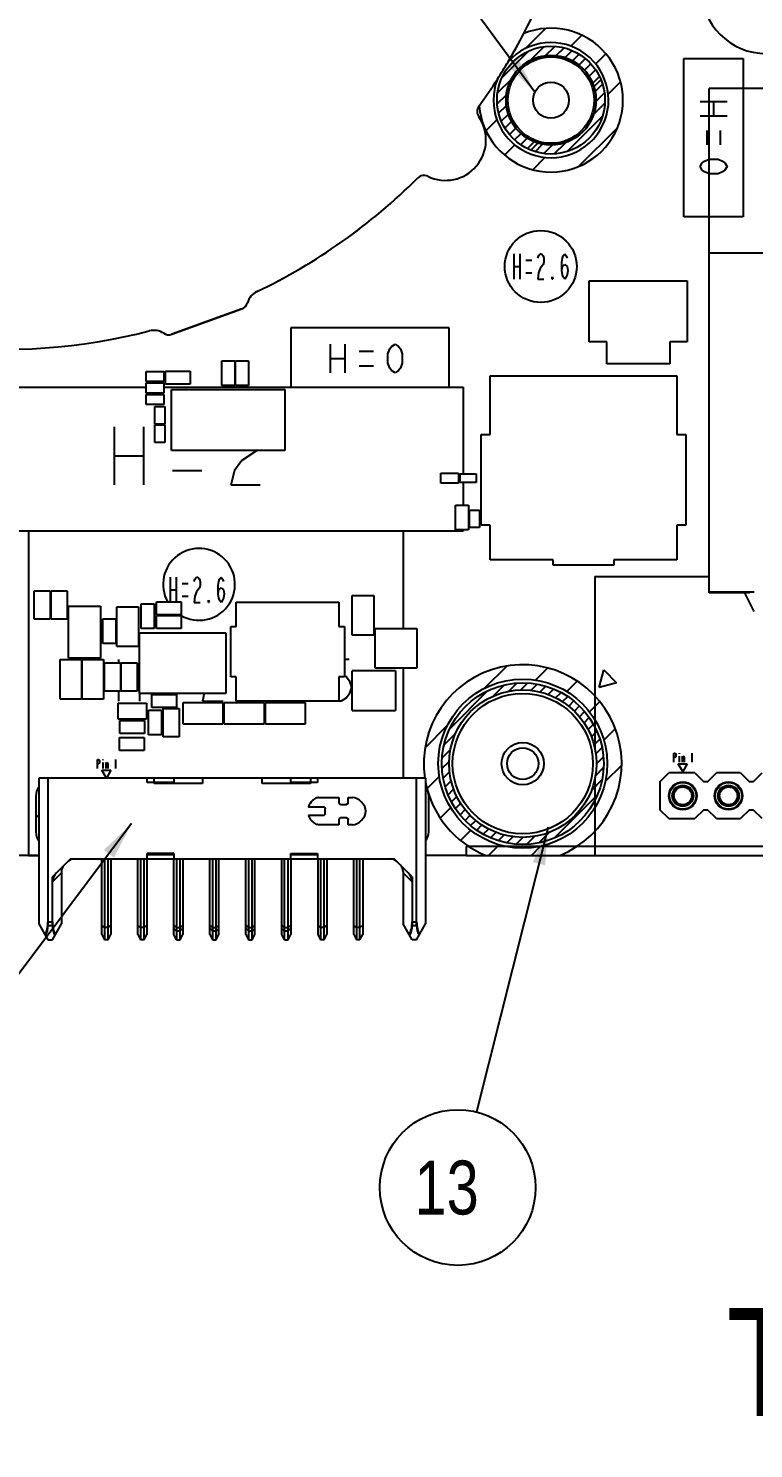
# Model space of a CAD drawing. Header units: millimetres. Extents: x 0 to 841, y 0 to 594.
# Drawn here: x 355.2 to 395.5, y 329 to 408 of the extents above; entities that cross this region are included whole.
import ezdxf

# ---------------------------------------------------------------- set-up
doc = ezdxf.new("R2010")
doc.units = ezdxf.units.MM
doc.header["$LTSCALE"] = 46.255
doc.layers.get('0').update_dxf_attribs({"linetype": 'CONTINUOUS'})
doc.layers.add('ASSEM_MEM', color=7, linetype='CONTINUOUS')
doc.layers.add('DETAIL', color=7, linetype='CONTINUOUS')
doc.styles.get("Standard").update_dxf_attribs({"font": 'txt', "width": 0.8})
doc.dimstyles.get("Standard").update_dxf_attribs({"dimtxt": 3, "dimasz": 2.1, "dimexe": 2, "dimexo": 1, "dimtad": 1, "dimzin": 0, "dimdsep": 46, "dimtxsty": 'STANDARD', "dimblk": '_FILLED', "dimblk1": '_FILLED', "dimblk2": '_FILLED', "dimcen": 0.09, "dimazin": 0, "dimtol": 1, "dimtp": 0.01, "dimtm": 0.01, "dimtfac": 1, "dimtofl": 0, "dimtmove": 0, "dimatfit": 3, "dimldrblk": '_FILLED', "dimfxl": 1, "dimtolj": 1, "dimtzin": 0, "dimarcsym": 0})

# ---------------------------------------------------------------- blocks, each defined once
blk = doc.blocks.new('_FILLED')
at = {"color": 0, "linetype": 'BYBLOCK'}
blk.add_solid([(0, 0), (-1, 0.167), (-1, -0.167)], dxfattribs=at)
blk = doc.blocks.new('BALLOON_BL15', base_point=(379.06, 343.498))
at = {"layer": 'DETAIL', "color": 2, "linetype": 'CONTINUOUS'}
blk.add_circle((379.06, 343.498), 4.33, dxfattribs=at)
at = {"layer": 'DETAIL', "color": 2, "linetype": 'CONTINUOUS', "insert": (376.66, 344.998), "char_height": 3, "width": 4.8, "attachment_point": 1, "line_spacing_factor": 0.9}
blk.add_mtext('13', dxfattribs=at)

msp = doc.modelspace()

# ---------------------------------------------------------------- linework, layer by layer
at = {"layer": 'ASSEM_MEM', "color": 2, "linetype": 'CONTINUOUS'}
for p, q in [((382.827, 406.839), (383.948, 407.961)), ((385.344, 406.978), (385.955, 407.589)), ((383.084, 406.183), (383.845, 406.945)), ((383.942, 406.448), (384.459, 406.964)), ((384.539, 406.449), (384.972, 406.883)), ((381.514, 405.208), (383.011, 406.705)), ((385.028, 406.343), (385.418, 406.734)), ((385.443, 406.164), (385.811, 406.532)), ((385.799, 405.925), (386.158, 406.284)), ((386.105, 405.637), (386.463, 405.994)), ((386.733, 405.987), (387.301, 406.556)), ((386.363, 405.3), (386.725, 405.662)), ((386.563, 404.905), (386.944, 405.286)), ((381.274, 404.374), (382.047, 405.146)), ((386.633, 404.707), (387.026, 405.101)), ((386.696, 404.444), (387.113, 404.86)), ((387.43, 404.306), (388.115, 404.991)), ((381.255, 403.76), (381.768, 404.273)), ((381.336, 403.247), (381.767, 403.678)), ((386.608, 403.166), (387.242, 403.801)), ((386.742, 403.895), (387.22, 404.373)), ((380.63, 402.264), (381.241, 402.875)), ((381.485, 402.801), (381.877, 403.193)), ((385.146, 401.11), (387.109, 403.073)), ((381.687, 402.408), (382.057, 402.778)), ((381.934, 402.061), (382.291, 402.418)), ((382.224, 401.756), (382.581, 402.112)), ((385.779, 400.277), (387.942, 402.439)), ((381.663, 400.918), (382.231, 401.486)), ((382.556, 401.494), (382.922, 401.859)), ((382.933, 401.275), (383.315, 401.657)), ((383.118, 401.192), (383.513, 401.587)), ((383.359, 401.106), (383.772, 401.519)), ((383.846, 400.999), (384.325, 401.478)), ((384.418, 400.977), (385.047, 401.606)), ((383.228, 400.104), (383.913, 400.789)), ((380.555, 371.265), (381.789, 372.5)), ((383.386, 371.718), (384.063, 372.394)), ((381.025, 370.822), (381.657, 371.455)), ((381.881, 371.084), (382.357, 371.56)), ((382.555, 371.163), (382.955, 371.563)), ((383.127, 371.141), (383.485, 371.499)), ((383.632, 371.051), (383.965, 371.384)), ((384.087, 370.912), (384.403, 371.228)), ((385.129, 371.082), (385.708, 371.661)), ((378.615, 369.007), (380.742, 371.134)), ((384.503, 370.733), (384.806, 371.036)), ((384.885, 370.52), (385.178, 370.813)), ((385.234, 370.274), (385.52, 370.56)), ((386.385, 369.96), (386.955, 370.529)), ((385.545, 369.991), (385.833, 370.279)), ((385.829, 369.68), (386.119, 369.97)), ((377.249, 367.96), (378.483, 369.194)), ((386.085, 369.341), (386.377, 369.633)), ((386.309, 368.971), (386.605, 369.267)), ((386.491, 368.558), (386.802, 368.87)), ((387.19, 368.385), (387.822, 369.017)), ((378.294, 368.092), (378.942, 368.74)), ((386.635, 368.107), (386.965, 368.437)), ((378.189, 367.392), (378.657, 367.86)), ((386.732, 367.61), (387.088, 367.965)), ((386.768, 367.051), (387.162, 367.445)), ((378.186, 366.794), (378.587, 367.195)), ((378.25, 366.264), (378.61, 366.624)), ((386.714, 366.402), (387.172, 366.861)), ((387.274, 366.09), (388.177, 366.993)), ((377.355, 365.686), (378.031, 366.363)), ((378.365, 365.784), (378.697, 366.116)), ((386.491, 365.584), (387.088, 366.182)), ((378.521, 365.346), (378.832, 365.657)), ((378.713, 364.943), (379.012, 365.242)), ((384.427, 362.926), (386.823, 365.322)), ((355.602, 364.053), (355.777, 364.228)), ((378.088, 364.041), (378.667, 364.62)), ((378.936, 364.571), (379.231, 364.866)), ((379.189, 364.229), (379.48, 364.52)), ((379.47, 363.915), (379.757, 364.202)), ((379.22, 362.794), (379.789, 363.364)), ((379.779, 363.63), (380.064, 363.915)), ((380.116, 363.372), (380.409, 363.666)), ((380.482, 363.144), (380.784, 363.446)), ((380.776, 361.972), (381.363, 362.559)), ((380.879, 362.946), (381.192, 363.259)), ((381.312, 362.784), (381.638, 363.11)), ((381.784, 362.661), (382.131, 363.009)), ((382.304, 362.587), (382.683, 362.966)), ((382.888, 362.577), (383.344, 363.033)), ((383.567, 362.661), (384.166, 363.26)), ((383.155, 361.972), (383.658, 362.475))]:
    msp.add_line(p, q, dxfattribs=at)
at = {"layer": 'ASSEM_MEM', "color": 4, "linetype": 'CONTINUOUS'}
for p, q in [((391.637, 397.482), (391.637, 406.282)), ((391.637, 406.282), (394.937, 406.282)), ((394.937, 406.282), (394.937, 397.482)), ((393.037, 376.572), (393.037, 404.622)), ((421.411, 404.622), (393.037, 404.622)), ((394.937, 397.482), (391.637, 397.482)), ((393.037, 395.482), (396.022, 395.482)), ((369.777, 391.302), (369.777, 388.002)), ((378.577, 391.302), (369.777, 391.302)), ((378.577, 388.002), (378.577, 391.302)), ((349.367, 388.002), (361.746, 388.002)), ((362.724, 388.002), (379.367, 388.002)), ((379.367, 388.002), (379.367, 383.188)), ((379.367, 382.705), (379.367, 381.448)), ((379.367, 380.002), (353.018, 380.002)), ((355.202, 380.002), (355.202, 361.968)), ((376.027, 380.002), (376.027, 374.585)), ((379.367, 380.077), (379.367, 380.002)), ((386.677, 377.472), (393.037, 377.472)), ((386.677, 377.472), (386.677, 367.957)), ((395.537, 376.612), (393.037, 376.612)), ((395.282, 376.572), (393.037, 376.572)), ((395.537, 375.532), (395.017, 376.572)), ((376.027, 372.385), (376.027, 366.272)), ((386.92, 371.314), (387.179, 372.28)), ((387.179, 372.28), (387.886, 371.573)), ((387.886, 371.573), (386.92, 371.314)), ((359.527, 366.272), (359.277, 366.705)), ((359.277, 366.705), (359.777, 366.705)), ((359.777, 366.705), (359.527, 366.272)), ((391.327, 367.06), (391.827, 367.06)), ((391.577, 366.627), (391.327, 367.06)), ((391.827, 367.06), (391.577, 366.627)), ((386.677, 366.187), (386.677, 361.972)), ((355.602, 365.272), (355.602, 363.272)), ((377.452, 363.272), (377.452, 365.272)), ((355.202, 361.968), (355.777, 361.968)), ((400.677, 362.472), (379.527, 362.472)), ((379.527, 362.472), (379.527, 361.972)), ((379.527, 361.972), (455.677, 361.972))]:
    msp.add_line(p, q, dxfattribs=at)
at = {"layer": 'ASSEM_MEM', "color": 40, "linetype": 'CONTINUOUS'}
for p, q in [((394.037, 403.882), (392.537, 403.882)), ((393.287, 403.882), (393.287, 403.082)), ((394.037, 403.082), (392.537, 403.082)), ((392.912, 402.282), (392.912, 401.482)), ((393.662, 402.282), (393.662, 401.482)), ((392.537, 400.282), (392.662, 400.482)), ((392.662, 400.482), (392.787, 400.582)), ((392.787, 400.582), (393.037, 400.682)), ((393.037, 400.682), (393.537, 400.682)), ((393.537, 400.682), (393.787, 400.582)), ((393.787, 400.582), (393.912, 400.482)), ((393.912, 400.482), (394.037, 400.282)), ((392.662, 400.082), (392.537, 400.282)), ((392.787, 399.982), (392.662, 400.082)), ((393.037, 399.882), (392.787, 399.982)), ((393.537, 399.882), (393.037, 399.882)), ((393.787, 399.982), (393.537, 399.882)), ((393.912, 400.082), (393.787, 399.982)), ((394.037, 400.282), (393.912, 400.082)), ((382.18, 395.423), (382.18, 394.023)), ((382.513, 395.423), (382.513, 394.023)), ((382.847, 395.073), (383.18, 395.073)), ((383.513, 395.19), (383.555, 395.306)), ((383.555, 395.306), (383.638, 395.423)), ((383.638, 395.423), (383.722, 395.423)), ((383.722, 395.423), (383.805, 395.306)), ((383.805, 395.306), (383.847, 395.19)), ((383.847, 394.956), (383.805, 394.84)), ((383.847, 395.19), (383.847, 394.956)), ((384.847, 394.956), (384.888, 395.19)), ((384.847, 394.49), (384.847, 394.956)), ((384.888, 395.19), (384.93, 395.306)), ((384.93, 395.306), (385.013, 395.423)), ((385.013, 395.423), (385.097, 395.306)), ((385.097, 395.306), (385.138, 395.19)), ((382.18, 394.723), (382.513, 394.723)), ((382.847, 394.373), (383.18, 394.373)), ((383.555, 394.373), (383.513, 394.023)), ((383.638, 394.606), (383.555, 394.373)), ((383.805, 394.84), (383.638, 394.606)), ((384.305, 394.023), (384.305, 394.14)), ((384.305, 394.14), (384.347, 394.023)), ((384.847, 394.49), (384.888, 394.723)), ((384.888, 394.256), (384.847, 394.49)), ((384.888, 394.723), (385.013, 394.84)), ((384.93, 394.14), (384.888, 394.256)), ((385.013, 394.023), (384.93, 394.14)), ((385.013, 394.84), (385.138, 394.723)), ((385.097, 394.14), (385.013, 394.023)), ((385.138, 394.256), (385.097, 394.14)), ((385.138, 394.723), (385.18, 394.49)), ((385.18, 394.49), (385.138, 394.256)), ((383.513, 394.023), (383.847, 394.023)), ((384.347, 394.023), (384.305, 394.023)), ((371.977, 390.402), (371.977, 388.802)), ((372.777, 390.402), (372.777, 388.802)), ((375.277, 390.135), (375.377, 390.268)), ((375.377, 390.268), (375.577, 390.402)), ((375.577, 390.402), (375.777, 390.268)), ((375.777, 390.268), (375.877, 390.135)), ((371.977, 389.602), (372.777, 389.602)), ((373.577, 390.002), (374.377, 390.002)), ((375.177, 389.868), (375.277, 390.135)), ((375.177, 389.335), (375.177, 389.868)), ((375.877, 390.135), (375.977, 389.868)), ((375.977, 389.868), (375.977, 389.335)), ((373.577, 389.202), (374.377, 389.202)), ((375.277, 389.068), (375.177, 389.335)), ((375.377, 388.935), (375.277, 389.068)), ((375.577, 388.802), (375.377, 388.935)), ((375.777, 388.935), (375.577, 388.802)), ((375.877, 389.068), (375.777, 388.935)), ((375.977, 389.335), (375.877, 389.068)), ((359.967, 385.812), (359.967, 382.572)), ((361.587, 385.812), (361.587, 382.572)), ((359.967, 384.192), (361.587, 384.192)), ((367.055, 383.922), (366.65, 383.382)), ((367.865, 384.462), (367.055, 383.922)), ((363.207, 383.382), (364.827, 383.382)), ((366.65, 383.382), (366.447, 382.572)), ((366.447, 382.572), (368.067, 382.572)), ((363.072, 377.442), (363.072, 376.042)), ((363.405, 377.442), (363.405, 376.042)), ((363.738, 377.092), (364.072, 377.092)), ((364.405, 377.208), (364.447, 377.325)), ((364.447, 377.325), (364.53, 377.442)), ((364.53, 377.442), (364.613, 377.442)), ((364.697, 376.858), (364.53, 376.625)), ((364.613, 377.442), (364.697, 377.325)), ((364.697, 377.325), (364.738, 377.208)), ((364.738, 376.975), (364.697, 376.858)), ((364.738, 377.208), (364.738, 376.975)), ((365.738, 376.975), (365.78, 377.208)), ((365.738, 376.508), (365.738, 376.975)), ((365.78, 377.208), (365.822, 377.325)), ((365.78, 376.742), (365.905, 376.858)), ((365.822, 377.325), (365.905, 377.442)), ((365.905, 377.442), (365.988, 377.325)), ((365.905, 376.858), (366.03, 376.742)), ((365.988, 377.325), (366.03, 377.208)), ((363.072, 376.742), (363.405, 376.742)), ((363.738, 376.392), (364.072, 376.392)), ((364.447, 376.392), (364.405, 376.042)), ((364.405, 376.042), (364.738, 376.042)), ((364.53, 376.625), (364.447, 376.392)), ((365.197, 376.158), (365.238, 376.042)), ((365.197, 376.042), (365.197, 376.158)), ((365.238, 376.042), (365.197, 376.042)), ((365.738, 376.508), (365.78, 376.742)), ((365.78, 376.275), (365.738, 376.508)), ((365.822, 376.158), (365.78, 376.275)), ((365.905, 376.042), (365.822, 376.158)), ((365.988, 376.158), (365.905, 376.042)), ((366.03, 376.275), (365.988, 376.158)), ((366.03, 376.742), (366.072, 376.508)), ((366.072, 376.508), (366.03, 376.275)), ((360.202, 372.869), (360.202, 372.685)), ((373.017, 372.869), (372.756, 372.869)), ((361.232, 371.704), (361.367, 371.704)), ((372.792, 371.952), (372.872, 371.899)), ((372.872, 371.899), (373.017, 371.704)), ((373.017, 371.704), (373.163, 371.316)), ((373.163, 371.316), (373.017, 370.928)), ((360.202, 371.11), (360.202, 370.539)), ((361.367, 370.969), (361.367, 370.539)), ((364.97, 370.969), (364.862, 370.539)), ((364.862, 370.539), (366.027, 370.539)), ((372.581, 370.539), (372.454, 370.539)), ((372.872, 370.734), (372.581, 370.539)), ((373.017, 370.928), (372.872, 370.734)), ((359.027, 366.805), (359.027, 367.305)), ((359.027, 367.305), (359.101, 367.305)), ((359.101, 367.305), (359.13, 367.263)), ((359.321, 367.305), (359.321, 367.263)), ((360.027, 367.305), (360.027, 366.805)), ((391.077, 367.66), (391.151, 367.66)), ((391.077, 367.16), (391.077, 367.66)), ((391.151, 367.41), (391.077, 367.41)), ((391.151, 367.66), (391.18, 367.618)), ((391.18, 367.451), (391.151, 367.41)), ((391.18, 367.618), (391.195, 367.576)), ((391.195, 367.493), (391.18, 367.451)), ((391.195, 367.576), (391.195, 367.493)), ((391.371, 367.66), (391.371, 367.618)), ((391.371, 367.493), (391.371, 367.16)), ((391.562, 367.16), (391.562, 367.493)), ((391.562, 367.41), (391.592, 367.493)), ((391.592, 367.493), (391.621, 367.493)), ((391.621, 367.493), (391.651, 367.41)), ((391.651, 367.41), (391.651, 367.16)), ((392.077, 367.66), (392.077, 367.16)), ((359.101, 367.055), (359.027, 367.055)), ((359.13, 367.096), (359.101, 367.055)), ((359.13, 367.263), (359.145, 367.221)), ((359.145, 367.138), (359.13, 367.096)), ((359.145, 367.221), (359.145, 367.138)), ((359.321, 367.138), (359.321, 366.805)), ((359.512, 366.805), (359.512, 367.138)), ((359.512, 367.055), (359.542, 367.138)), ((359.542, 367.138), (359.571, 367.138)), ((359.571, 367.138), (359.601, 367.055)), ((359.601, 367.055), (359.601, 366.805))]:
    msp.add_line(p, q, dxfattribs=at)
at = {"layer": 'ASSEM_MEM', "color": 7, "linetype": 'CONTINUOUS'}
for p, q in [((386.376, 390.536), (386.376, 393.917)), ((386.376, 393.917), (391.827, 393.917)), ((391.827, 393.917), (391.827, 390.536)), ((363.159, 390.95), (367.058, 392.369)), ((367.059, 392.369), (363.159, 390.95)), ((387.344, 390.536), (386.376, 390.536)), ((387.344, 389.298), (387.344, 390.536)), ((391.827, 390.536), (390.86, 390.536)), ((390.86, 390.536), (390.86, 389.298)), ((365.937, 388.103), (365.937, 389.475)), ((365.937, 389.475), (366.661, 389.475)), ((366.661, 389.475), (366.661, 388.103)), ((366.699, 388.103), (366.699, 389.475)), ((366.699, 389.475), (367.423, 389.475)), ((367.423, 389.475), (367.423, 388.103)), ((361.746, 388.319), (361.746, 388.878)), ((361.746, 388.878), (362.724, 388.878)), ((362.724, 388.878), (362.724, 388.319)), ((362.819, 388.173), (362.819, 388.897)), ((362.819, 388.897), (364.191, 388.897)), ((364.191, 388.897), (364.191, 388.173)), ((380.864, 385.368), (380.864, 388.643)), ((380.864, 388.643), (391.245, 388.643)), ((390.86, 389.298), (387.344, 389.298)), ((391.245, 388.643), (391.245, 385.368)), ((362.724, 388.319), (361.746, 388.319)), ((361.746, 387.684), (361.746, 388.243)), ((361.746, 388.243), (362.724, 388.243)), ((362.724, 388.243), (362.724, 387.684)), ((364.191, 388.173), (362.819, 388.173)), ((363.146, 384.495), (363.146, 387.876)), ((363.146, 387.876), (369.452, 387.876)), ((366.661, 388.103), (365.937, 388.103)), ((367.423, 388.103), (366.699, 388.103)), ((369.452, 387.876), (369.452, 384.495)), ((362.724, 387.684), (361.746, 387.684)), ((361.746, 387.049), (361.746, 387.608)), ((361.746, 387.608), (362.724, 387.608)), ((362.724, 387.049), (361.746, 387.049)), ((362.724, 387.608), (362.724, 387.049)), ((362.21, 385.95), (362.21, 386.928)), ((362.21, 386.928), (362.769, 386.928)), ((362.769, 386.928), (362.769, 385.95)), ((362.769, 385.95), (362.21, 385.95)), ((362.21, 384.934), (362.21, 385.912)), ((362.21, 385.912), (362.769, 385.912)), ((362.769, 385.912), (362.769, 384.934)), ((362.769, 384.934), (362.21, 384.934)), ((380.366, 380.338), (380.366, 385.368)), ((380.366, 385.368), (380.864, 385.368)), ((391.245, 385.368), (391.744, 385.368)), ((391.744, 385.368), (391.744, 380.338)), ((369.452, 384.495), (363.146, 384.495)), ((378.129, 382.667), (378.129, 383.226)), ((378.129, 383.226), (379.107, 383.226)), ((379.107, 383.226), (379.107, 382.667)), ((379.19, 382.705), (379.19, 383.188)), ((379.19, 383.188), (380.079, 383.188)), ((380.079, 383.188), (380.079, 382.705)), ((379.107, 382.667), (378.129, 382.667)), ((380.079, 382.705), (379.19, 382.705)), ((378.942, 381.448), (379.666, 381.448)), ((378.942, 380.077), (378.942, 381.448)), ((379.666, 381.448), (379.666, 380.077)), ((379.71, 381.175), (380.269, 381.175)), ((379.71, 380.197), (379.71, 381.175)), ((380.269, 381.175), (380.269, 380.197)), ((379.666, 380.077), (378.942, 380.077)), ((380.269, 380.197), (379.71, 380.197)), ((380.864, 380.338), (380.366, 380.338)), ((380.864, 378.413), (380.864, 380.338)), ((391.744, 380.338), (391.245, 380.338)), ((391.245, 380.338), (391.245, 378.413)), ((384.364, 378.413), (380.864, 378.413)), ((384.364, 378.113), (384.364, 378.413)), ((391.245, 378.413), (387.745, 378.413)), ((387.745, 378.413), (387.745, 378.113)), ((387.745, 378.113), (384.364, 378.113)), ((355.504, 375.111), (355.504, 376.686)), ((355.504, 376.686), (356.393, 376.686)), ((356.393, 376.686), (356.393, 375.111)), ((356.457, 375.111), (356.457, 376.686)), ((356.457, 376.686), (357.346, 376.686)), ((357.346, 376.686), (357.346, 375.111)), ((361.467, 374.59), (361.467, 375.962)), ((361.467, 375.962), (362.191, 375.962)), ((362.191, 375.962), (362.191, 374.59)), ((362.311, 375.346), (362.311, 376.07)), ((362.311, 376.07), (363.683, 376.07)), ((363.683, 376.07), (363.683, 375.346)), ((366.749, 374.692), (366.749, 376.047)), ((366.749, 376.047), (372.454, 376.047)), ((372.454, 376.047), (372.454, 374.692)), ((373.195, 374.222), (373.195, 376.432)), ((373.195, 376.432), (374.389, 376.432)), ((374.389, 376.432), (374.389, 374.222)), ((357.422, 372.939), (357.422, 375.835)), ((357.422, 375.835), (359.2, 375.835)), ((359.2, 375.835), (359.2, 372.939)), ((360.114, 373.587), (360.114, 375.797)), ((360.114, 375.797), (361.308, 375.797)), ((361.308, 375.797), (361.308, 373.587)), ((363.683, 375.346), (362.311, 375.346)), ((362.311, 374.584), (362.311, 375.308)), ((362.311, 375.308), (363.683, 375.308)), ((363.683, 375.308), (363.683, 374.584)), ((356.393, 375.111), (355.504, 375.111)), ((357.346, 375.111), (356.457, 375.111)), ((359.333, 373.752), (359.333, 375.124)), ((359.333, 375.124), (360.057, 375.124)), ((360.057, 375.124), (360.057, 373.752)), ((362.191, 374.59), (361.467, 374.59)), ((363.683, 374.584), (362.311, 374.584)), ((366.446, 371.898), (366.446, 374.692)), ((366.446, 374.692), (366.749, 374.692)), ((372.454, 374.692), (372.756, 374.692)), ((372.756, 374.692), (372.756, 371.898)), ((374.475, 372.385), (374.475, 374.585)), ((374.475, 374.585), (376.792, 374.585)), ((376.792, 374.585), (376.792, 372.385)), ((360.057, 373.752), (359.333, 373.752)), ((361.308, 373.587), (360.114, 373.587)), ((361.358, 370.969), (361.358, 374.35)), ((361.358, 374.35), (366.16, 374.35)), ((366.16, 374.35), (366.16, 370.969)), ((374.389, 374.222), (373.195, 374.222)), ((356.952, 370.653), (356.952, 372.863)), ((356.952, 372.863), (358.146, 372.863)), ((359.2, 372.939), (357.422, 372.939)), ((358.146, 372.863), (358.146, 370.653)), ((358.171, 370.653), (358.171, 372.863)), ((358.171, 372.863), (359.365, 372.863)), ((359.365, 372.863), (359.365, 370.653)), ((359.416, 371.11), (359.416, 372.685)), ((359.416, 372.685), (360.305, 372.685)), ((360.305, 372.685), (360.305, 371.11)), ((360.343, 371.11), (360.343, 372.685)), ((360.343, 372.685), (361.232, 372.685)), ((361.232, 372.685), (361.232, 371.11)), ((375.596, 372.241), (373.195, 372.241)), ((373.195, 370.031), (373.195, 372.241)), ((376.792, 372.385), (374.475, 372.385)), ((375.596, 372.241), (375.596, 370.031)), ((366.749, 371.898), (366.446, 371.898)), ((366.749, 370.542), (366.749, 371.898)), ((372.756, 371.898), (372.454, 371.898)), ((372.454, 371.898), (372.454, 370.542)), ((358.146, 370.653), (356.952, 370.653)), ((359.365, 370.653), (358.171, 370.653)), ((360.305, 371.11), (359.416, 371.11)), ((360.178, 369.548), (360.178, 370.437)), ((360.178, 370.437), (361.753, 370.437)), ((361.232, 371.11), (360.343, 371.11)), ((366.16, 370.969), (361.358, 370.969)), ((361.753, 370.437), (361.753, 369.548)), ((362.057, 370.202), (362.057, 370.926)), ((362.057, 370.926), (363.429, 370.926)), ((363.429, 370.926), (363.429, 370.202)), ((363.797, 369.269), (363.797, 370.463)), ((363.797, 370.463), (366.007, 370.463)), ((366.007, 370.463), (366.007, 369.269)), ((366.083, 369.269), (366.083, 370.463)), ((366.083, 370.463), (368.293, 370.463)), ((372.454, 370.542), (366.749, 370.542)), ((368.293, 370.463), (368.293, 369.269)), ((368.369, 370.463), (370.579, 370.463)), ((368.369, 369.269), (368.369, 370.463)), ((370.579, 370.463), (370.579, 369.269)), ((361.873, 368.672), (361.873, 370.044)), ((361.873, 370.044), (362.597, 370.044)), ((363.429, 370.202), (362.057, 370.202)), ((362.597, 370.044), (362.597, 368.672)), ((362.68, 368.57), (362.68, 370.145)), ((362.68, 370.145), (363.569, 370.145)), ((363.569, 370.145), (363.569, 368.57)), ((373.195, 370.031), (375.596, 370.031)), ((361.753, 369.548), (360.178, 369.548)), ((360.279, 368.742), (360.279, 369.466)), ((360.279, 369.466), (361.651, 369.466)), ((361.651, 369.466), (361.651, 368.742)), ((366.007, 369.269), (363.797, 369.269)), ((368.293, 369.269), (366.083, 369.269)), ((370.579, 369.269), (368.369, 369.269)), ((360.254, 367.802), (360.254, 368.526)), ((360.254, 368.526), (361.626, 368.526)), ((361.651, 368.742), (360.279, 368.742)), ((361.626, 368.526), (361.626, 367.802)), ((362.597, 368.672), (361.873, 368.672)), ((363.569, 368.57), (362.68, 368.57)), ((361.626, 367.802), (360.254, 367.802)), ((390.307, 366.052), (390.807, 366.552)), ((392.247, 366.552), (390.807, 366.552)), ((392.247, 366.552), (392.747, 366.052)), ((392.947, 366.052), (393.447, 366.552)), ((394.787, 366.552), (393.447, 366.552)), ((394.787, 366.552), (395.287, 366.052)), ((395.487, 366.052), (395.987, 366.552)), ((355.777, 366.272), (355.777, 358.172)), ((377.277, 366.272), (355.777, 366.272)), ((356.277, 366.272), (356.277, 358.072)), ((361.787, 366.022), (361.787, 366.272)), ((363.267, 366.022), (361.787, 366.022)), ((362.187, 365.962), (362.187, 366.272)), ((364.867, 365.962), (362.187, 365.962)), ((363.267, 366.272), (363.267, 366.022)), ((364.867, 366.272), (364.867, 365.962)), ((368.187, 365.972), (368.187, 366.272)), ((370.867, 365.972), (368.187, 365.972)), ((369.787, 366.022), (369.787, 366.272)), ((371.267, 366.022), (369.787, 366.022)), ((370.867, 366.272), (370.867, 365.972)), ((371.267, 366.272), (371.267, 366.022)), ((376.777, 358.072), (376.777, 366.272)), ((377.277, 366.272), (377.277, 358.172)), ((390.307, 366.052), (390.307, 364.512)), ((392.947, 366.052), (392.747, 366.052)), ((395.487, 366.052), (395.287, 366.052)), ((371.315, 365.181), (372.451, 365.181)), ((372.451, 365.181), (372.451, 364.899)), ((372.976, 364.888), (372.977, 364.899)), ((372.977, 365.181), (373.203, 365.181)), ((372.977, 364.899), (372.977, 365.181)), ((371.605, 364.655), (370.777, 364.655)), ((370.777, 364.204), (371.605, 364.204)), ((371.616, 364.655), (371.605, 364.655)), ((371.627, 364.652), (371.616, 364.655)), ((371.638, 364.649), (371.627, 364.652)), ((371.638, 364.649), (371.648, 364.644)), ((371.648, 364.644), (371.658, 364.638)), ((371.658, 364.638), (371.667, 364.631)), ((371.682, 364.244), (371.675, 364.235)), ((371.688, 364.254), (371.682, 364.244)), ((371.693, 364.264), (371.688, 364.254)), ((371.693, 364.264), (371.696, 364.276)), ((371.696, 364.276), (371.698, 364.287)), ((371.698, 364.287), (371.699, 364.298)), ((371.699, 364.298), (371.699, 364.561)), ((372.545, 364.805), (372.883, 364.805)), ((372.96, 364.846), (372.953, 364.837)), ((372.966, 364.856), (372.96, 364.846)), ((372.966, 364.856), (372.971, 364.866)), ((372.971, 364.866), (372.974, 364.877)), ((372.974, 364.877), (372.976, 364.888)), ((390.807, 364.012), (390.307, 364.512)), ((392.747, 364.512), (392.247, 364.012)), ((392.747, 364.512), (392.947, 364.512)), ((393.447, 364.012), (392.947, 364.512)), ((395.287, 364.512), (394.787, 364.012)), ((395.287, 364.512), (395.487, 364.512)), ((395.987, 364.012), (395.487, 364.512)), ((371.268, 363.684), (371.253, 363.688)), ((371.283, 363.68), (371.268, 363.684)), ((371.299, 363.678), (371.283, 363.68)), ((371.315, 363.678), (371.299, 363.678)), ((372.451, 363.678), (371.315, 363.678)), ((372.451, 363.96), (372.451, 363.678)), ((372.883, 364.053), (372.545, 364.053)), ((372.977, 363.678), (372.977, 363.96)), ((373.203, 363.678), (372.977, 363.678)), ((390.807, 364.012), (392.247, 364.012)), ((393.447, 364.012), (394.787, 364.012)), ((355.777, 361.972), (336.427, 361.972)), ((357.527, 361.772), (356.527, 360.772)), ((357.527, 361.772), (375.527, 361.772)), ((359.277, 357.572), (359.277, 361.772)), ((359.427, 361.772), (359.427, 357.272)), ((359.627, 357.272), (359.627, 361.772)), ((359.777, 361.772), (359.777, 357.572)), ((361.277, 357.572), (361.277, 361.772)), ((361.427, 361.772), (361.427, 357.272)), ((361.627, 357.272), (361.627, 361.772)), ((361.777, 361.772), (361.777, 357.572)), ((363.267, 362.072), (361.787, 362.072)), ((361.787, 361.772), (361.787, 362.072)), ((361.787, 362.022), (363.267, 362.022)), ((363.267, 362.072), (363.267, 361.772)), ((363.277, 357.572), (363.277, 361.772)), ((363.427, 361.772), (363.427, 357.272)), ((363.627, 357.272), (363.627, 361.772)), ((363.777, 361.772), (363.777, 357.572)), ((365.277, 357.572), (365.277, 361.772)), ((365.427, 361.772), (365.427, 357.272)), ((365.627, 357.272), (365.627, 361.772)), ((365.777, 357.572), (365.777, 361.772)), ((367.277, 357.572), (367.277, 361.772)), ((367.427, 361.772), (367.427, 357.272)), ((367.627, 357.272), (367.627, 361.772)), ((367.777, 357.572), (367.777, 361.772)), ((369.277, 357.572), (369.277, 361.772)), ((369.427, 357.272), (369.427, 361.772)), ((369.627, 357.272), (369.627, 361.772)), ((369.777, 361.772), (369.777, 357.572)), ((369.787, 362.082), (371.267, 362.082)), ((369.787, 361.772), (369.787, 362.082)), ((369.787, 362.022), (371.267, 362.022)), ((371.267, 362.082), (371.267, 361.772)), ((371.277, 361.772), (371.277, 357.572)), ((371.427, 361.772), (371.427, 357.272)), ((371.627, 357.272), (371.627, 361.772)), ((371.777, 361.772), (371.777, 357.572)), ((373.277, 357.572), (373.277, 361.772)), ((373.427, 361.772), (373.427, 357.272)), ((373.627, 357.272), (373.627, 361.772)), ((373.777, 361.772), (373.777, 357.572)), ((376.527, 360.772), (375.527, 361.772)), ((379.527, 361.972), (377.277, 361.972)), ((357.027, 361.065), (357.027, 358.172)), ((376.027, 361.065), (376.027, 358.172)), ((356.527, 358.072), (356.527, 360.772)), ((376.527, 360.772), (376.527, 358.072)), ((355.777, 358.172), (356.277, 357.272)), ((356.527, 357.272), (357.027, 358.172)), ((359.427, 357.952), (359.277, 358.076)), ((359.627, 357.952), (359.427, 357.952)), ((359.627, 357.952), (359.777, 358.076)), ((361.427, 357.952), (361.277, 358.076)), ((361.627, 357.952), (361.427, 357.952)), ((361.627, 357.952), (361.777, 358.076)), ((363.277, 358.078), (363.427, 357.954)), ((363.277, 358.076), (363.427, 357.952)), ((363.427, 357.772), (363.277, 357.896)), ((363.427, 357.954), (363.627, 357.954)), ((363.427, 357.952), (363.627, 357.952)), ((363.627, 357.954), (363.777, 358.078)), ((363.627, 357.952), (363.777, 358.076)), ((363.627, 357.772), (363.777, 357.896)), ((365.277, 358.078), (365.427, 357.954)), ((365.277, 358.076), (365.427, 357.952)), ((365.277, 357.896), (365.427, 357.772)), ((365.427, 357.954), (365.627, 357.954)), ((365.427, 357.952), (365.627, 357.952)), ((365.627, 357.954), (365.777, 358.078)), ((365.627, 357.952), (365.777, 358.076)), ((365.777, 357.896), (365.627, 357.772)), ((367.277, 358.078), (367.427, 357.954)), ((367.277, 358.076), (367.427, 357.952)), ((367.277, 357.896), (367.427, 357.772)), ((367.427, 357.954), (367.627, 357.954)), ((367.427, 357.952), (367.627, 357.952)), ((367.627, 357.954), (367.777, 358.078)), ((367.627, 357.952), (367.777, 358.076)), ((367.777, 357.896), (367.627, 357.772)), ((369.277, 358.078), (369.427, 357.954)), ((369.277, 358.076), (369.427, 357.952)), ((369.427, 357.772), (369.277, 357.896)), ((369.427, 357.954), (369.627, 357.954)), ((369.427, 357.952), (369.627, 357.952)), ((369.627, 357.954), (369.777, 358.078)), ((369.627, 357.952), (369.777, 358.076)), ((369.627, 357.772), (369.777, 357.896)), ((371.427, 357.952), (371.277, 358.076)), ((371.627, 357.952), (371.427, 357.952)), ((371.627, 357.952), (371.777, 358.076)), ((373.427, 357.952), (373.277, 358.076)), ((373.627, 357.952), (373.427, 357.952)), ((373.627, 357.952), (373.777, 358.076)), ((376.527, 357.272), (376.027, 358.172)), ((376.777, 357.272), (377.277, 358.172)), ((356.277, 357.272), (356.527, 357.272)), ((359.277, 357.572), (359.427, 357.272)), ((359.627, 357.272), (359.427, 357.272)), ((359.627, 357.272), (359.777, 357.572)), ((361.277, 357.572), (361.427, 357.272)), ((361.627, 357.272), (361.427, 357.272)), ((361.627, 357.272), (361.777, 357.572)), ((363.427, 357.272), (363.277, 357.572)), ((363.427, 357.772), (363.627, 357.772)), ((363.427, 357.272), (363.627, 357.272)), ((363.627, 357.272), (363.777, 357.572)), ((365.277, 357.572), (365.427, 357.272)), ((365.427, 357.772), (365.627, 357.772)), ((365.427, 357.272), (365.627, 357.272)), ((365.627, 357.272), (365.777, 357.572)), ((367.277, 357.572), (367.427, 357.272)), ((367.427, 357.772), (367.627, 357.772)), ((367.427, 357.272), (367.627, 357.272)), ((367.627, 357.272), (367.777, 357.572)), ((369.427, 357.272), (369.277, 357.572)), ((369.427, 357.772), (369.627, 357.772)), ((369.427, 357.272), (369.627, 357.272)), ((369.627, 357.272), (369.777, 357.572)), ((371.277, 357.572), (371.427, 357.272)), ((371.627, 357.272), (371.427, 357.272)), ((371.627, 357.272), (371.777, 357.572)), ((373.277, 357.572), (373.427, 357.272)), ((373.627, 357.272), (373.427, 357.272)), ((373.627, 357.272), (373.777, 357.572)), ((376.777, 357.272), (376.527, 357.272))]:
    msp.add_line(p, q, dxfattribs=at)
at = {"layer": 'ASSEM_MEM', "color": 9, "linetype": 'CONTINUOUS'}
for p, q in [((356.527, 360.502), (357.027, 361.002)), ((376.027, 361.002), (376.527, 360.502)), ((356.277, 358.272), (356.527, 358.272)), ((356.277, 358.072), (356.527, 358.072)), ((376.527, 358.272), (376.777, 358.272)), ((376.527, 358.072), (376.777, 358.072))]:
    msp.add_line(p, q, dxfattribs=at)
at = {"layer": 'ASSEM_MEM', "color": 4, "linetype": 'CONTINUOUS'}
for centre, radius in [((384.247, 403.972), 3), ((383.677, 394.722), 2), ((382.677, 367.072), 4.7), ((382.677, 367.072), 4.5)]:
    msp.add_circle(centre, radius, dxfattribs=at)
at = {"layer": 'ASSEM_MEM', "color": 7, "linetype": 'CONTINUOUS'}
for centre, radius in [((384.247, 403.972), 2.5), ((384.247, 403.972), 2.4), ((384.247, 403.972), 1), ((382.677, 367.072), 4.1), ((382.677, 367.072), 3.9), ((382.677, 367.072), 1.175), ((382.677, 367.072), 0.875), ((391.577, 365.282), 0.775), ((391.577, 365.282), 0.765), ((391.577, 365.282), 0.74), ((391.577, 365.282), 0.5), ((394.117, 365.282), 0.775), ((394.117, 365.282), 0.765), ((394.117, 365.282), 0.74), ((394.117, 365.282), 0.5)]:
    msp.add_circle(centre, radius, dxfattribs=at)
at = {"layer": 'ASSEM_MEM', "color": 9, "linetype": 'CONTINUOUS'}
for centre in [(391.577, 365.282), (394.117, 365.282)]:
    msp.add_circle(centre, 0.59, dxfattribs=at)
at = {"layer": 'ASSEM_MEM', "color": 7, "linetype": 'CONTINUOUS'}
for centre, radius, start, end in [((353.747, 422.802), 32.7, 332.44841, 360), ((353.747, 422.802), 32.7, 327.31553, 329.30401), ((380.64, 403.333), 0.5, 144.09637, 214.8989), ((380.64, 403.333), 0.5, 144.09758, 214.90042), ((353.747, 422.802), 32.7, 324.09715, 324.17113), ((378.384, 401.76), 2.25, 244.09958, 34.90042), ((378.384, 401.76), 2.25, 244.10223, 34.89674), ((377.183, 399.286), 0.5, 64.12104, 134.911), ((377.183, 399.286), 0.5, 64.09958, 134.90242), ((353.748, 422.802), 32.7, 295.63505, 314.90174), ((353.747, 422.802), 32.7, 295.63592, 314.90242), ((353.747, 422.802), 32.7, 243.45413, 284.45642), ((353.747, 422.802), 32.7, 243.45364, 284.45613), ((366.887, 392.839), 0.5, 290, 343.74382), ((366.887, 392.839), 0.5, 290.01982, 343.76056), ((368.327, 392.419), 1, 115.63592, 163.74382), ((362.16, 390.169), 1, 56.50667, 104.45613), ((362.988, 391.42), 0.5, 236.5064, 289.99712), ((371.603, 364.303), 0.0994, 271.17532, 316.96014), ((357.734, 361.272), 0.5, 90, 135), ((375.32, 361.272), 0.5, 45, 90), ((357.527, 361.065), 0.5, 135, 180), ((375.527, 361.065), 0.5, 0, 45)]:
    msp.add_arc(centre, radius, start, end, dxfattribs=at)
at = {"layer": 'ASSEM_MEM', "color": 4, "linetype": 'CONTINUOUS'}
for centre, radius, start, end in [((396.227, 410.208), 3.65, 90.01, 270.01), ((384.247, 403.972), 4, 184.4661, 112.15344), ((353.747, 422.802), 32.7, 329.30401, 332.44841), ((384.247, 403.972), 3.2, 158.52313, 138.09641), ((353.747, 422.802), 32.7, 324.17113, 327.31553), ((364.677, 377.042), 2, 240.11889, 209.08261), ((382.677, 367.072), 5.5, 291.9864, 188.42199), ((356.402, 365.272), 0.8, 141.38035, 180), ((382.677, 367.072), 5.5, 190.86988, 248.0136), ((376.652, 365.272), 0.8, 0, 38.61965), ((356.402, 363.272), 0.8, 180, 218.61965), ((376.652, 363.272), 0.8, 321.38035, 360)]:
    msp.add_arc(centre, radius, start, end, dxfattribs=at)
at = {"layer": 'ASSEM_MEM', "color": 7, "linetype": 'CONTINUOUS'}
for centre, major_axis, ratio, start_param, end_param in [((357.099, 360.637), (0.45, 0.45), 0.786334, 1.570796, 2.475241), ((375.955, 360.637), (0.45, -0.45), 0.786334, 6.949537, 7.853982), ((355.722, 358.272), (0, 1), 0.555556, -2.356194, -1.570796), ((355.833, 358.072), (0, 0.8), 0.555556, -2.356194, -1.570796), ((357.083, 358.272), (0, 1), 0.555556, -4.712389, -3.926991), ((356.972, 358.072), (0, 0.8), 0.555556, -4.712389, -3.926991), ((375.972, 358.272), (0, 1), 0.555556, -2.356194, -1.570796), ((376.083, 358.072), (0, 0.8), 0.555556, -2.356194, -1.570796), ((377.333, 358.272), (0, 1), 0.555556, -4.712389, -3.926991), ((377.222, 358.072), (0, 0.8), 0.555556, -4.712389, -3.926991)]:
    msp.add_ellipse(centre, major_axis=major_axis, ratio=ratio, start_param=start_param, end_param=end_param, dxfattribs=at)
for points in [[(370.987, 365.017), (370.885, 364.928), (370.804, 364.808), (370.759, 364.68)], [(372.545, 364.805), (372.5, 364.805), (372.45, 364.855), (372.451, 364.899)], [(373.955, 364.429), (373.954, 364.784), (373.557, 365.18), (373.203, 365.181)], [(370.759, 364.68), (370.756, 364.67), (370.767, 364.655), (370.777, 364.655)], [(370.777, 364.204), (370.767, 364.204), (370.756, 364.189), (370.759, 364.179)], [(371.667, 364.631), (371.686, 364.614), (371.699, 364.587), (371.699, 364.561)], [(372.953, 364.837), (372.936, 364.818), (372.909, 364.805), (372.883, 364.805)], [(373.203, 363.678), (373.557, 363.678), (373.954, 364.075), (373.955, 364.429)], [(372.451, 363.96), (372.45, 364.004), (372.501, 364.054), (372.545, 364.053)]]:
    msp.add_open_spline(points, degree=3, dxfattribs=at)
for points, knots in [([(371.315, 365.181), (371.312, 365.181), (371.3, 365.181), (371.288, 365.18), (371.262, 365.177), (371.229, 365.169), (371.187, 365.155), (371.135, 365.129), (371.098, 365.106), (371.045, 365.069), (371.01, 365.038), (370.987, 365.017)], [0, 0, 0, 0, 0.025482, 0.084029, 0.142576, 0.25967, 0.376765, 0.493859, 0.620394, 0.746929, 1, 1, 1, 1]), ([(370.759, 364.179), (370.778, 364.124), (370.819, 364.044), (370.889, 363.947), (370.944, 363.887), (370.982, 363.851), (371.02, 363.819), (371.061, 363.788), (371.091, 363.767), (371.138, 363.739), (371.169, 363.723), (371.217, 363.701), (371.241, 363.692), (371.253, 363.688)], [0, 0, 0, 0, 0.249786, 0.374679, 0.499572, 0.563147, 0.626721, 0.68985, 0.752979, 0.815281, 0.877583, 0.938791, 1, 1, 1, 1]), ([(372.883, 364.053), (372.885, 364.053), (372.891, 364.053), (372.904, 364.05), (372.912, 364.047), (372.926, 364.04), (372.93, 364.037), (372.949, 364.022), (372.954, 364.016), (372.965, 364.001), (372.971, 363.988), (372.974, 363.979), (372.977, 363.968), (372.977, 363.961), (372.977, 363.96)], [0, 0, 0, 0, 0.029798, 0.154566, 0.220187, 0.285808, 0.392506, 0.499205, 0.608369, 0.717533, 0.785087, 0.852641, 0.980766, 1, 1, 1, 1])]:
    msp.add_open_spline(points, degree=3, knots=knots, dxfattribs=at)

# ---------------------------------------------------------------- block references
at = {"layer": 'DETAIL', "color": 2, "linetype": 'CONTINUOUS'}
msp.add_blockref('BALLOON_BL15', (379.06, 343.498), dxfattribs=at)

# ---------------------------------------------------------------- texts
at = {"layer": 'DETAIL', "color": 2, "linetype": 'CONTINUOUS', "insert": (394.021, 336.789), "char_height": 6, "width": 38.4, "attachment_point": 1, "line_spacing_factor": 0.9}
msp.add_mtext('Top View', dxfattribs=at)

# ---------------------------------------------------------------- leaders
at = {"layer": 'DETAIL', "color": 2, "linetype": 'CONTINUOUS'}
for points in [[(383.354, 404.421), (353.114, 445.441)], [(360.928, 363.741), (352.902, 353.051)], [(384.09, 363.544), (380.114, 347.699)]]:
    msp.add_leader(points, dimstyle='STANDARD', override={"dimtad": 0}, dxfattribs=at)

doc.saveas('drawing.dxf')
